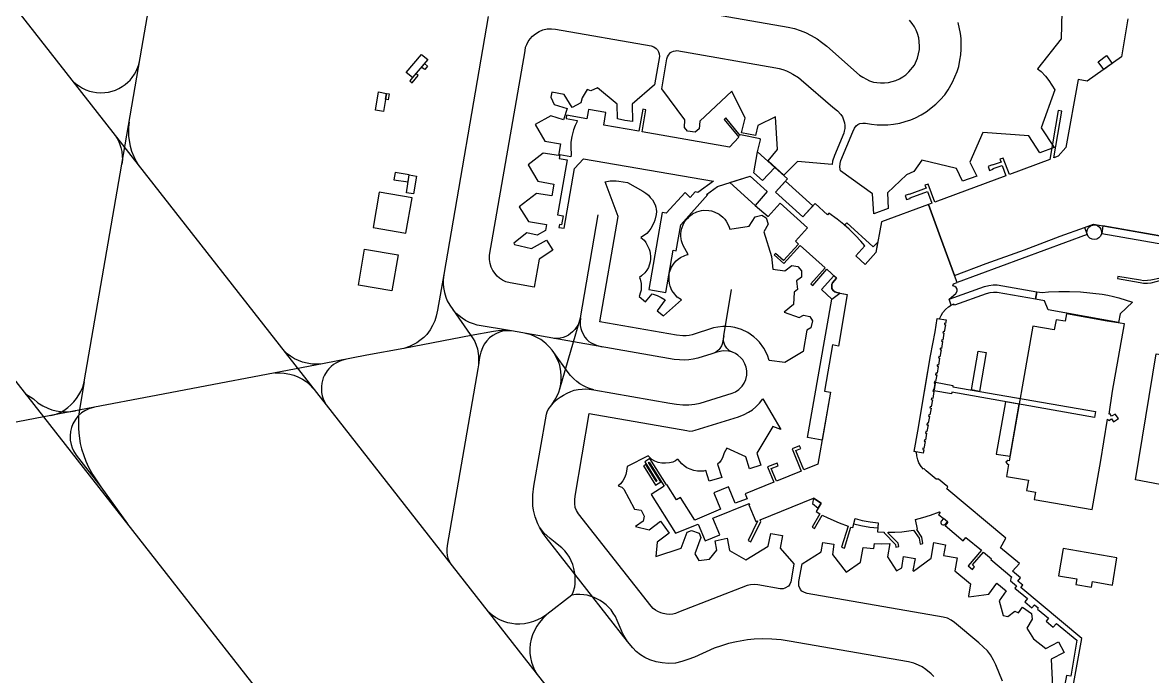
# Model space of a CAD drawing. Header units: metres. Extents: x -2114 to 2684, y -1968 to 1933.
# Drawn here: x -1002 to 140, y -187 to 473 of the extents above; entities that cross this region are included whole.
import ezdxf

# ---------------------------------------------------------------- set-up
doc = ezdxf.new("R2010")
doc.units = ezdxf.units.M
for name, color, linetype in [('Apron', 6, 'Continuous'), ('Construction', 1, 'Continuous'), ('Roof', 1, 'Continuous'), ('Runway', 2, 'Continuous'), ('Taxiway', 3, 'Continuous'), ('Terminal', 1, 'Continuous'), ('Tower', 1, 'Continuous'), ('Train_Station', 1, 'Continuous'), ('Unclassified', 1, 'Continuous'), ('Yes', 1, 'Continuous')]:
    doc.layers.add(name, color=color, linetype=linetype)

msp = doc.modelspace()

# ---------------------------------------------------------------- linework, layer by layer
at = {"layer": 'Apron'}
for points in [[(48.6, 498.2), (47.8, 456.9), (23.9, 426.7), (27.5, 423.9), (31.9, 419.4), (35.1, 414.9), (41.1, 405.7), (27.5, 367.3), (40.7, 347.4), (26.1, 341.9), (15, 359.1), (-31.4, 362.3), (-44.8, 332.6), (-37.5, 318.4), (-51.9, 313.3), (-58.2, 326.2), (-93.3, 334.5), (-101.1, 323), (-108.6, 319.8), (-127.9, 301.6), (-127.1, 285.5), (-141.7, 280.1), (-143.1, 300.5), (-175.4, 323.6), (-175.9, 327.4), (-175.6, 331.1), (-174.9, 334.2), (-163, 363.1)], [(-163, 363.1), (-161.2, 366.7), (-159.6, 369.2), (-158, 370.6), (-155.9, 371.5), (-152.9, 372), (-150.2, 371.9), (-143.9, 370.7), (-138.3, 370.2), (-133.2, 370.1), (-127.4, 370.2), (-121.8, 370.7), (-115.4, 371.9), (-109.9, 373.4), (-104.4, 375.3), (-99.5, 377.4), (-93.9, 380.2), (-88.9, 383.3), (-79, 391.1), (-74.8, 395.3), (-70, 400.5), (-66.6, 405.7), (-62.3, 413.3), (-59.7, 418.5), (-57.6, 424.1), (-55.9, 429.1), (-54.6, 435.5), (-53.7, 440.8), (-53.4, 446.6), (-53.3, 457.5), (-54.1, 462.6), (-56.5, 473.5)], [(-466.1, 243.5), (-480, 234.4), (-485, 206.1), (-509.4, 210.4), (-513.6, 211.5), (-517.1, 213.2), (-520, 215.1), (-522.4, 217.1), (-526.8, 223), (-528.6, 226.4), (-529.6, 229.9), (-530.1, 234.2), (-530, 238.5), (-494.2, 445), (-493.6, 448.5), (-492.5, 451.4), (-490.9, 454.4), (-489, 457.2), (-486.6, 459.8), (-483.7, 462), (-480, 464.4), (-476.2, 466.1), (-472, 467), (-467.5, 467.2), (-463.5, 466.8), (-366.6, 449.9), (-364, 448.9), (-361.6, 447.3), (-360.4, 445.9), (-359.2, 443.9), (-358.5, 441.8), (-358.4, 439.2), (-363.4, 410.6), (-385.8, 391), (-385.6, 373.7), (-393.3, 374.7), (-400.8, 376.1), (-401.2, 390.9), (-421.1, 407.7), (-427.6, 404.6), (-431.5, 405.8), (-436.4, 397.6), (-437.8, 392.5), (-446.7, 387.7), (-454.8, 400.8), (-467.3, 403.1), (-468.3, 398), (-464.7, 390.7), (-451.6, 386.7), (-455.3, 375.2), (-468.3, 379.2), (-484, 370.5), (-474.3, 353.5), (-458.3, 350.9), (-460.5, 339.1), (-475.8, 341.7), (-490.9, 329.8), (-481.2, 313.1), (-465.1, 310.2), (-467.2, 298.4), (-482.8, 300.9), (-500, 287.2), (-490.6, 272.6), (-472.6, 269.5), (-473.6, 263.4), (-481.9, 258.7), (-492.4, 260.9), (-505.7, 250.7), (-504.8, 249.2), (-487.7, 245.2), (-472.5, 253.7), (-466.1, 243.5)], [(-318.1, 366.2), (-322.3, 362.8), (-329.9, 363.9), (-333.2, 367.6), (-332.6, 375.3), (-356, 406.7), (-350.8, 436.8), (-350.1, 438.9), (-349.3, 440.5), (-348.3, 441.8), (-347.1, 443.1), (-345.7, 444), (-344.1, 444.7), (-342.3, 445.1), (-340.8, 445.3), (-240.6, 427.8), (-237.3, 427.1), (-233.6, 426), (-230, 424.6), (-226.6, 423), (-223.5, 421.4), (-217.9, 417.9), (-215.1, 415.6), (-183.1, 387.9), (-178.3, 384.3), (-174.9, 380.5), (-173.5, 378.1), (-172.2, 375.1), (-171.4, 372.3), (-171, 369.6), (-171.1, 366.6), (-171.5, 363.9), (-172.1, 361.7), (-181.6, 339.1), (-183.3, 333.3), (-183.7, 330), (-218.8, 333.2), (-232.5, 319.3), (-248.4, 333.9), (-238.9, 345.3), (-241.2, 378.2), (-259, 369.4), (-261.3, 359.3), (-275.4, 362.2), (-271.8, 376.8), (-285.3, 404.3), (-317.6, 374), (-318.1, 366.2)], [(-352.7, 193.4), (-360.8, 182.1), (-354.3, 177.2), (-336.1, 193.3), (-340.4, 196.2), (-344.3, 200.8), (-345.7, 202.7), (-347.7, 207.3), (-348.3, 209.7), (-348.6, 212.9), (-348.6, 216.1), (-348.5, 218.7), (-348.1, 221.4), (-346.1, 226.5), (-345, 228.4), (-343.6, 230.4), (-341.6, 232.6), (-339.5, 234.4), (-337.2, 236.1), (-332.8, 238.2), (-331, 238.8), (-329.4, 239.1), (-334.3, 248.4), (-335.3, 250.8), (-336, 253), (-336.3, 254.9), (-336.6, 257.7), (-336.6, 260.2), (-336.4, 262.9), (-335.9, 265.4), (-334, 270.3), (-332.6, 272.6), (-331, 274.7), (-329, 276.7), (-326.9, 278.6), (-324.8, 280.1), (-320.6, 282.3), (-318.1, 283.1), (-315.8, 283.6), (-313.4, 283.8), (-308.4, 283.6), (-305.7, 283.2), (-303, 282.4), (-298.1, 279.9), (-294.2, 276.8), (-292.3, 274.7), (-290.8, 272.8), (-289.6, 270.6), (-288, 266.7), (-287.3, 264.6), (-267.7, 267.8), (-261.5, 277.1), (-254.9, 278.9), (-250.5, 276.3), (-248.6, 269.8), (-253, 262.2), (-245.2, 237.2), (-243.8, 224.4), (-231.5, 222.5), (-224.7, 227.9), (-218.5, 227.2), (-214.7, 222.6), (-214.7, 216.2), (-220, 212.4), (-218.9, 203.8), (-222.2, 201.2), (-222.9, 188.6), (-232.4, 181), (-217, 175.5), (-212.8, 177.9), (-206.3, 176.4), (-203.8, 172.1), (-205.5, 164.9), (-209.3, 162.8), (-213.1, 141.1), (-231.7, 130.2), (-247.5, 132.2), (-249.2, 137.5), (-252.8, 144.6), (-257.4, 150.7), (-259.9, 153.3), (-263.1, 155.9), (-269.2, 160.2), (-275.5, 163.3), (-282.1, 165.3), (-286.2, 166), (-290.7, 166.3), (-294.4, 166.3), (-299.2, 165.7), (-303.6, 164.9), (-325.3, 158.1), (-328.2, 157.4), (-331.5, 156.9), (-334.6, 156.9), (-341, 157.5), (-418.5, 171.2), (-400.1, 277.4), (-413.4, 312.7), (-408.3, 313.7), (-402.2, 313.6), (-399.3, 313.3), (-390.6, 311.9), (-375.2, 303.2), (-372.2, 301.2), (-369.6, 299), (-367.6, 296.9), (-365.5, 294.5), (-362.7, 289.5), (-362, 287.1), (-361.6, 285.1), (-361.5, 282.6), (-361.7, 279.7), (-362.9, 273.8), (-364, 271), (-367.1, 265.4), (-369, 262.7), (-371.1, 260.5), (-373.4, 258.6), (-377.2, 256.3), (-375.6, 255.1), (-373.8, 253.5), (-372.2, 251.4), (-368.8, 244.7), (-368.1, 242.5), (-367.7, 240.1), (-367.4, 237.5), (-367.3, 234.6), (-367.6, 231.7), (-369.6, 226.1), (-371, 223.4), (-373, 220.8), (-376.4, 217.6), (-378.6, 216), (-377.8, 214.2), (-376.9, 209.8), (-376.7, 207.9), (-376.7, 205.5), (-376.9, 203), (-377.4, 201), (-378.9, 196.6), (-372.4, 191.3), (-365.6, 199.4), (-360.7, 197.6), (-356.7, 195.7), (-352.7, 193.4)], [(-429.3, 78.4), (-330.8, 61.2), (-327.6, 60.8), (-324.6, 60.9), (-322.1, 61.6), (-278.5, 75.1), (-272.7, 77.4), (-268.3, 79.7), (-264.4, 82.3), (-260.9, 85.2), (-257.3, 88.9), (-253.9, 93.2), (-235.8, 62.3), (-243.8, 65.4), (-259.9, 38.5), (-256, 26.3), (-267.4, 22.6), (-271.1, 34.8), (-290.3, 43.6), (-293, 38.9), (-293.6, 36.6), (-294.6, 33.7), (-296, 31.2), (-297.8, 29), (-299.6, 27.3), (-295.2, 14), (-308.1, 10), (-311.5, 20.9), (-313.7, 20.3), (-316.6, 20.1), (-320, 20.2), (-323.6, 20.9), (-327.4, 22.1), (-330.6, 23.7), (-333.4, 25.7), (-335.8, 27.8), (-337.8, 29.9), (-339.3, 31.9), (-340.3, 32), (-342.3, 30.7), (-345, 29.5), (-348.2, 28.7), (-352.2, 28.2), (-355.9, 28.4), (-359.6, 29), (-363, 30.2), (-366.1, 32.2), (-369.8, 35.9), (-391.1, 25), (-391.6, 20.2), (-392.4, 16.8), (-393.8, 13.4), (-395.5, 10.4), (-397.9, 7.3), (-400, 5.3), (-396.4, 4.2), (-394.5, 2), (-389.2, -7.3), (-383.5, -18.2), (-376.9, -19.3), (-373.7, -25.1), (-374.7, -30.4), (-382.6, -35.8), (-368.9, -39.1), (-357.4, -30.3), (-348.5, -42.5), (-360.8, -51.6), (-361.9, -66.1), (-336.4, -57.7), (-330.5, -41.5), (-326.1, -39.6), (-318.3, -42.5), (-316.4, -46.9), (-322.5, -63.4), (-318.4, -70), (-307.8, -68.8), (-300.4, -59.5), (-302.2, -50.2), (-290, -47.5), (-287.5, -59.9), (-270.9, -69.5), (-248.4, -55.6), (-245.8, -42.7), (-234, -44.6), (-236.2, -57.5), (-222.5, -73.3), (-225.2, -89.9), (-225.7, -91.7), (-226.7, -93.9), (-228, -95.8), (-231.5, -98.1), (-233.3, -98.6), (-236.5, -98.6), (-259, -94.6), (-262.5, -94.2), (-266.3, -94.5), (-269.7, -95.2), (-339, -122.3), (-342.3, -123.4), (-345, -124.1), (-348, -124.5), (-351.2, -124.3), (-354.5, -123.7), (-357.1, -122.9), (-360.1, -121.7), (-362.5, -120.3), (-364.7, -118.6), (-366.9, -116.2), (-440.2, -22.7), (-442.2, -19.5), (-443.5, -16.3), (-444, -12.5), (-444, -8.8), (-443.5, -4.9), (-429.3, 78.4)], [(-217.5, -91.3), (-214.2, -73.4), (-194.8, -61.2), (-193.3, -51.7), (-182.1, -53.6), (-183.6, -63.9), (-169.8, -81.7), (-155.1, -71.8), (-152.5, -56.8), (-141.8, -57.9), (-140.9, -53), (-133.6, -53.1), (-125.5, -52.8), (-128, -66.3), (-118.7, -80.3), (-113.5, -77.3), (-111.6, -66), (-99.9, -68), (-102.1, -80), (-101.5, -80.9), (-83.7, -67.8), (-81.2, -51.9), (-69.1, -54.1), (-71.1, -64.9), (-57.4, -67.3), (-59.8, -80.3), (-43.9, -93.7), (-46.1, -106), (-45.6, -106.8), (-25.3, -104.1), (-17.2, -92.8), (-7.9, -100.5), (-15, -110.8), (-11.1, -125.6), (-6.4, -126.6), (0.7, -121.1), (4.6, -122.9), (8.5, -117.3), (17.6, -123.6), (18.5, -129.4), (13, -138.3), (19.7, -149.2), (32, -158.9), (45.1, -152.3), (50.6, -163.1), (37.5, -169.8), (38.8, -197.7)], [(-11.8, -191.8), (-18.4, -175.4), (-20.6, -170.7), (-23.7, -165.4), (-26.7, -161.4), (-31.3, -157.2), (-35.7, -153.3), (-60.1, -132.8), (-63.6, -130.3), (-67.3, -128.4), (-71.6, -127.3), (-209, -103.3), (-211.9, -102.4), (-214.3, -100.9), (-215.9, -99.4), (-217.5, -95.5), (-217.6, -93.4), (-217.5, -91.3)]]:
    msp.add_lwpolyline(points, dxfattribs=at)
at = {"layer": 'Construction'}
msp.add_lwpolyline([(143.8, 138.7), (157.1, 136.7), (160.6, 154.7), (255.8, 138.3), (234.4, 3.7), (229.7, 4.8), (227.8, -8.4), (122.8, 11.5), (143.8, 138.7)], dxfattribs=at)
at = {"layer": 'Roof'}
for points in [[(-259.2, 342.8), (-241.8, 327.2), (-254.2, 313.8), (-263.1, 321.8), (-259.2, 342.8)], [(-287.1, 311.9), (-266.8, 318.4), (-249.5, 302.8), (-261.7, 288.8), (-287.1, 311.9)], [(-231, 313.3), (-203.3, 288.4), (-213.5, 277.2), (-241.1, 302), (-231, 313.3)], [(-171.3, 268.9), (-169, 271.3), (-142.4, 246.8), (-137.9, 251.2), (-139.8, 241.2), (-150.5, 229.1), (-160, 237.7), (-150.7, 247.8), (-154.8, 252.7), (-160.1, 258.2), (-166.6, 264.7), (-171.3, 268.9)], [(71.3, 266.5), (73.9, 259.3), (-57.6, 210.8), (-60.1, 217.9), (-28.2, 229.9), (10.6, 244), (46.8, 257.6), (71.3, 266.5)], [(89.8, 268.2), (88.8, 260.5), (237.3, 234.6), (237.5, 235.4), (245.4, 240.5), (198.2, 248.7), (159, 256), (89.8, 268.2)], [(-182.1, 217.7), (-194.7, 203.7), (-184.3, 194.1), (-175.9, 200.1), (-179.2, 200.7), (-181.2, 201.6), (-182.8, 202.8), (-184, 204.7), (-184.2, 206.8), (-184, 208.9), (-183.4, 210.5), (-179.4, 215.2), (-182.1, 217.7)], [(104.9, 216.9), (104.6, 214.9), (127.5, 210.7), (130.9, 210.3), (135, 210.3), (138.6, 210.6), (148.7, 213.1), (152.5, 213.6), (153.1, 216.1), (148.1, 215.4), (138.3, 213.1), (134.9, 212.8), (131, 212.7), (128, 213.1), (104.9, 216.9)], [(-184.3, 194.1), (-175.9, 200.1), (-168.6, 198.9), (-177.5, 146.6), (-183.6, 147.8), (-191.7, 101.1), (-185.6, 100), (-193.9, 51.6), (-208.6, 54.2), (-184.3, 194.1)], [(-77.5, 174.6), (-68.5, 173), (-69.1, 169.6), (-70.2, 169.7), (-70.4, 168.3), (-69.3, 168.1), (-70.5, 161.1), (-71.6, 161.3), (-71.9, 159.9), (-70.8, 159.7), (-72, 152.7), (-73.1, 152.9), (-73.3, 151.5), (-72.2, 151.3), (-73.4, 144.3), (-74.5, 144.5), (-74.8, 143.1), (-73.7, 142.9), (-74.9, 135.9), (-76, 136.1), (-76.3, 134.6), (-75.2, 134.4), (-76.4, 127.5), (-77.5, 127.7), (-77.7, 126.2), (-76.6, 126), (-77.8, 119.1), (-78.9, 119.3), (-79.2, 117.7), (-78.1, 117.6), (-79.3, 110.7), (-80.4, 110.9), (-80.7, 109.3), (-79.6, 109.1), (-80.7, 102.3), (-81.8, 102.4), (-82.1, 101), (-81, 100.8), (-82.2, 93.8), (-83.3, 94), (-83.6, 92.6), (-82.4, 92.4), (-83.7, 85.4), (-84.8, 85.5), (-85, 84.1), (-83.9, 83.9), (-85.1, 77), (-86.2, 77.2), (-86.5, 75.8), (-85.4, 75.5), (-86.6, 68.6), (-87.7, 68.8), (-88, 67.2), (-86.8, 67), (-88, 60.2), (-89.1, 60.4), (-89.4, 58.8), (-88.3, 58.6), (-89.5, 51.7), (-90.6, 51.9), (-90.9, 50.4), (-89.7, 50.2), (-91, 43.3), (-92.1, 43.4), (-92.3, 42), (-91.2, 41.8), (-91.8, 38.5), (-100.8, 40), (-97.2, 60.7), (-89.4, 107.1), (-84.3, 136.9), (-79.7, 160.9), (-77.5, 174.6)], [(-36.3, 141.6), (-28.1, 140.2), (-34.9, 100.9), (-43.1, 102.3), (-36.3, 141.6)], [(-62, 105.3), (82.4, 80.6), (81.5, 74.5), (-63, 99.9), (-63.3, 98.4), (-80.9, 101.5), (-79.4, 110.1), (-61.7, 106.9), (-62, 105.3)], [(-202.7, -6.9), (-203.7, -12.3), (-198, -17.3), (-195, -12), (-202.7, -6.9)], [(-160.5, -27.7), (-153.5, -29.5), (-145.5, -31), (-137.4, -31.9), (-137.7, -37.5), (-145.8, -36.7), (-154.9, -34.9), (-161.9, -33.2), (-160.5, -27.7)]]:
    msp.add_lwpolyline(points, dxfattribs=at)
at = {"layer": 'Runway'}
msp.add_lwpolyline([(-190.5, -933.9), (-640.3, -359.3), (-980.7, 75), (-1348.2, 544.1), (-1552.4, 804.6), (-1561.8, 816.3)], dxfattribs=at)
at = {"layer": 'Taxiway'}
for points in [[(-1506.3, 1155.5), (-1506.2, 1149.6), (-1505.6, 1142.3), (-1504.2, 1134.8), (-1502.7, 1128.5), (-1500, 1120.1), (-1497, 1113.3), (-1493.9, 1107.7), (-1488.5, 1099.6), (-1470.3, 1075.9), (-1437.4, 1034.3), (-695.3, 87.4), (-260.9, -467.4), (-233.9, -502.1), (-171.8, -580.7), (-112.8, -656.4)], [(-973.4, 76.4), (-968.1, 78), (-964.2, 79.6), (-960.5, 81.7), (-956.5, 84.5), (-953.3, 87.2), (-950.3, 90.3), (-947.5, 93.7), (-945.1, 97.3), (-943.1, 100.7), (-941.3, 105.1), (-939.8, 110.4), (-901.7, 330.4), (-881.6, 447.5), (-847.5, 643.4), (-840.3, 686.1), (-788, 986.1)], [(-356, 491.1), (-228.1, 468.9), (-221.9, 467.4), (-216.1, 465.5), (-210.9, 463.4), (-204.9, 460.5), (-198.9, 457), (-194.5, 453.7), (-189.3, 449.5), (-156.1, 420.5), (-152.8, 418.3), (-149.2, 416.2), (-146, 414.7), (-141.9, 413.4), (-138.7, 412.9), (-135, 412.5), (-131, 412.5), (-126.9, 413), (-123, 413.8), (-119.4, 415), (-115.6, 416.7), (-112.3, 418.8), (-109.5, 420.8), (-106.2, 423.6), (-100.7, 430.5), (-97.6, 437.5), (-96.4, 441.9), (-95.6, 446.2), (-95.4, 449.2), (-95.7, 454.3), (-96.3, 458), (-97.5, 462.4), (-98.8, 465.8), (-100.7, 469.3), (-102.9, 472.6), (-105.7, 476)], [(-531.4, 479.7), (-576.4, 219.1), (-577, 213.2), (-577, 209.5), (-576.7, 205.8), (-575.7, 200.6), (-574.4, 196.2), (-572.9, 192.5), (-570.4, 188), (-546.6, 154.1), (-545.1, 151.1), (-542.4, 143.7), (-541.2, 136.7), (-541.1, 132.8), (-541.3, 127.8), (-541.9, 123.8), (-572.9, -54.9), (-573.4, -58.4), (-573.4, -61.6), (-573, -64.9), (-572.2, -67.5), (-571, -70.6), (-569.2, -73.7)], [(-953.3, 416.6), (-950.2, 413.3), (-947.4, 411), (-944.6, 409.1), (-941.6, 407.2), (-938.2, 405.7), (-934.5, 404.3), (-931, 403.5), (-927.4, 402.9), (-923.5, 402.6), (-919.1, 402.7), (-915.1, 403.3), (-911.4, 404.1), (-908, 405.3), (-904.8, 406.8), (-901.4, 408.8), (-898.4, 410.8), (-895.7, 413.2), (-893.5, 415.4), (-891.3, 418), (-888.9, 421.5), (-887.3, 424.3), (-884.8, 430.1), (-884, 433.8)], [(-894.4, 373), (-894.9, 367.7), (-895.1, 363.6), (-895.1, 358.7), (-894.5, 354.2), (-893.4, 348.7), (-891.9, 343.4), (-889.7, 338.3), (-887.3, 333.5), (-884.5, 328.8)], [(-908.1, 358.9), (-905.6, 354.8), (-904.1, 351.3), (-902.8, 347.3), (-901.9, 343.1), (-901.3, 339), (-901.2, 335.1), (-901.7, 330.4)], [(-445.2, 150.8), (-439.4, 170.6), (-438.3, 175.1), (-420.2, 279.3)], [(-576.4, 219.1), (-582.7, 183), (-583.9, 177), (-585.4, 172.2), (-587.6, 167.3), (-590.1, 163), (-593.6, 158.3), (-596.6, 155.4), (-600.4, 152.3), (-603.7, 149.9), (-607.5, 147.8), (-610.9, 146.2), (-616.8, 144.3)], [(-81.1, -187.3), (-83.8, -184.5), (-89, -180), (-92.9, -177.4), (-96.4, -175.7), (-101.1, -173.8), (-106.7, -172.5), (-227.4, -151.4), (-235.2, -150.2), (-244.9, -149.4), (-254.7, -149.2), (-262.5, -149.5), (-269.5, -150.3), (-280.5, -152.1), (-288.5, -153.9), (-295.8, -156.1), (-302.9, -158.7), (-322.9, -167.7), (-329.8, -170.2), (-335.8, -172.1), (-342.3, -173.6), (-349.1, -174), (-355.6, -173.5), (-361.7, -172.5), (-368, -170.4), (-373.1, -167.9), (-377.4, -165.4), (-381.8, -162.1), (-385.4, -158.4), (-390.7, -151.8), (-393.4, -147.4), (-395.3, -144), (-397.1, -140), (-401, -130.5), (-402.8, -126.6), (-405, -123.1), (-407.3, -120), (-409.9, -117), (-412.2, -114.8), (-414.9, -112.7), (-418.2, -110.5), (-420.9, -109.1), (-424.5, -107.3), (-431.5, -105.2), (-434.8, -104.6), (-438.8, -104.2), (-442.8, -104.4), (-446.9, -104.9), (-445.6, -102.1), (-444, -96.5), (-443.6, -93.6), (-443.4, -90.5), (-443.5, -86.6), (-443.8, -83.2), (-444.8, -78.1), (-446, -74.1), (-447.6, -70.4), (-449.3, -66.8), (-451.6, -63.2), (-454.1, -60.1), (-456.9, -57.3), (-460, -54.8), (-463.9, -51.9), (-468.9, -47.8), (-475.1, -42.1), (-479.6, -36.4), (-481.4, -33), (-483.9, -25.9), (-485.6, -19.3), (-486.2, -14.9), (-486.4, -11.3), (-486.3, -3.7), (-485.2, 5.2), (-472.6, 77.7), (-471.9, 80.1), (-470.9, 82.4), (-467.3, 87.4), (-464.1, 90.9), (-461.7, 93), (-458.8, 95.1), (-455.4, 97.2), (-451.7, 99.2), (-448.1, 100.8), (-444.4, 102), (-440.6, 102.8), (-436.6, 103.2), (-433, 103.4), (-429.3, 103.2), (-424.7, 102.5), (-347.8, 89.1), (-341, 88), (-334.6, 87.3), (-328.6, 87.3), (-322.6, 87.8), (-317.2, 88.9), (-285, 98.9), (-281.4, 100.5), (-278, 102.8), (-274.7, 106.1), (-272.7, 109.2), (-271.1, 112.9), (-270.2, 117.4), (-270.2, 121.6), (-270.8, 125.3), (-272.1, 128.7), (-274.1, 132.7), (-276, 134.9), (-279, 137.5), (-281.5, 139.2), (-287.5, 141.9), (-288.9, 143.1), (-290.2, 144.5), (-292.2, 147.7), (-293, 149.5), (-293.5, 151.5), (-293.6, 153.5), (-293.4, 156.9), (-285.4, 203.7)], [(-507.9, 161.9), (-542.5, 167.9), (-546.4, 169), (-550.2, 170.5), (-554.5, 172.6), (-557.8, 174.8), (-560.9, 177.2), (-563.7, 179.7), (-567.1, 183.3)], [(-438.3, 175.1), (-438.6, 170.7), (-438.5, 167.5), (-437.9, 164.4), (-436.8, 161.2), (-433.7, 155.6), (-431.7, 153.3), (-429.7, 151.4), (-427.4, 149.9), (-424.5, 148.4), (-421.3, 147.2), (-416.2, 145.8)], [(-507.9, 161.9), (-514.4, 162.6), (-517.8, 162.5), (-521.5, 162.2), (-526.1, 161.5), (-548.7, 157.4), (-616.8, 144.3), (-654, 137.5), (-698.9, 128.7), (-872.6, 95.6), (-929.5, 85), (-973.4, 76.4), (-1088.1, 54.7)], [(-507.9, 161.9), (-512, 162.1), (-514.1, 162), (-517.1, 161.6), (-520.2, 160.6), (-523.7, 159.1), (-526.9, 157.3), (-530, 154.8), (-533, 151.8), (-535.4, 148.6), (-537.3, 144.8), (-538.9, 140.4), (-540.1, 135), (-541.3, 127.8)], [(-293.4, 156.9), (-294.5, 150.4), (-294.9, 148.7), (-295.5, 147), (-297.2, 144.2), (-298.5, 142.7), (-300, 141.4), (-301.8, 140.2), (-305.3, 138.7), (-319.6, 134.3), (-324.3, 133.4), (-328.7, 132.8), (-333.2, 132.5), (-338, 132.7), (-343.6, 133.2), (-445.2, 150.8), (-507.9, 161.9)], [(-439.4, 170.6), (-440.7, 167.7), (-443.8, 163.5), (-446.2, 161), (-448.2, 159.2), (-450.4, 157.6), (-453.1, 156.3), (-455.7, 155.3), (-458.7, 154.6), (-461.3, 154.2), (-465, 154.4)], [(-467.3, 87.4), (-464.3, 91.8), (-461.8, 96.2), (-460.2, 100.2), (-459.2, 103.5), (-458.2, 108.1), (-457.7, 112.1), (-457.6, 116.6), (-457.9, 121), (-459.2, 127.3), (-460.1, 130.2), (-461.3, 133.2), (-465, 140.1), (-466.7, 142.5), (-469.4, 145.6), (-472.7, 148.8), (-475.2, 151), (-478.4, 153.2), (-484.2, 156.4), (-488, 157.9), (-493.8, 159.4)], [(-459.2, 103.5), (-445.2, 150.8)], [(-698.9, 128.7), (-705, 128.2), (-709.5, 128.4), (-714.5, 129.2), (-719.1, 130.3), (-723.3, 131.9), (-727.4, 133.9), (-731.2, 136.3), (-734.6, 138.9), (-739.2, 143.4)], [(-424.7, 102.5), (-429.2, 103.8), (-432.3, 105.1), (-435.2, 106.5), (-438.7, 108.4), (-442, 110.8), (-445, 113.4), (-448.2, 116.9), (-450.7, 119.9), (-465, 140.1)], [(-284.5, 140.5), (-288.6, 141.6), (-293.2, 141.8), (-295.5, 141.6), (-301.3, 140), (-305.3, 138.7)], [(-675.9, 133.2), (-679.8, 131.9), (-682.9, 130.6), (-685.3, 129.4), (-687.7, 127.9), (-690.1, 126), (-692.4, 123.8), (-694.2, 121.5), (-696.8, 117.3), (-698.1, 114.4), (-699, 111.7), (-699.6, 109.1), (-700, 105.9), (-700.1, 102.7), (-699.9, 99.8), (-699.2, 96.4), (-698.2, 93.2), (-695.3, 87.4)], [(-747.1, 119.5), (-742.5, 119.7), (-737.8, 119.4), (-732.1, 118.4), (-727.9, 117.2), (-724, 115.7), (-719.3, 113.2), (-715.6, 110.7), (-712.1, 107.8), (-708.3, 103.8)], [(-939.8, 110.4), (-944.6, 82.7), (-945.4, 75.5), (-945.7, 69.5), (-945.6, 63.6), (-945.3, 58.5), (-943.8, 48.1), (-942.5, 42.9), (-940.3, 36.1), (-938, 30.2), (-935.3, 24.4), (-931.2, 16.7), (-922.9, 4.4), (-896.2, -32.8)], [(-999, 98.4), (-991.1, 93.3), (-986.6, 89.3), (-981.7, 86.2), (-976.7, 83.9), (-972.4, 82.3), (-968, 81.1), (-963.8, 80.5), (-959.9, 80.3), (-955.7, 80.3), (-948.5, 81.3)], [(-929.5, 85), (-935.1, 83.3), (-939.3, 81.2), (-942.5, 79.2), (-946.1, 75.9), (-948.6, 72.5), (-951.2, 68.1), (-952.6, 64.4), (-953.6, 60.4), (-954, 56), (-953.9, 51.4), (-953.1, 47.2), (-952, 43.7), (-950.5, 40.7), (-947.8, 36.4), (-922.9, 4.4)], [(-390.7, -151.8), (-473, -46.7), (-475.8, -42.7), (-479.6, -36.4)], [(-446.9, -104.9), (-472.1, -124.7), (-476.2, -128.7), (-479.8, -132.9), (-482.2, -136.3), (-484.7, -140.7), (-486.6, -145), (-488, -149.5), (-488.9, -154.3), (-489.3, -158.8), (-489.3, -163.5), (-488.7, -168), (-487.7, -172.6), (-486.4, -176.5), (-484.6, -180.7), (-482.4, -184.7)], [(-472.1, -124.7), (-477.2, -128), (-481.6, -130.1), (-485.7, -131.7), (-490.5, -133), (-494.9, -133.9), (-499.4, -134.2), (-504, -134.2), (-507.5, -133.8), (-511.7, -133), (-515.5, -131.8), (-519.7, -130.1), (-524, -127.6), (-527.5, -125.2), (-532, -121.3)]]:
    msp.add_lwpolyline(points, dxfattribs=at)
at = {"layer": 'Terminal'}
msp.add_lwpolyline([(59.9, -197.1), (68.4, -148.8), (6.9, -97.4), (8.9, -95.1), (3.7, -91), (6.6, -87.5), (-1.6, -80.8), (5.5, -73), (-13.5, -57.2), (-8.4, -47.6), (-68, 2.5), (-66.8, 4.3), (-76.2, 12.3), (-78.8, 12), (-88.9, 20.5), (-91, 22.9), (-91.5, 22.3), (-94, 25.1), (-96.2, 28.6), (-97.2, 31.7), (-98.2, 35.6), (-98.4, 39.6), (-100.8, 40), (-97.2, 60.7), (-90.5, 100.9), (-84.3, 136.9), (-79.7, 160.9), (-77.5, 174.6), (-75.2, 174.2), (-73.7, 177.6), (-71.8, 180.5), (-69.2, 183.5), (-66.1, 186.3), (-63.6, 188.1), (-65.6, 193.9), (-58.9, 199.6), (-57.6, 202.1), (-57.6, 204.1), (-58.5, 205.8), (-59.8, 206.7), (-61.8, 207.4), (-61.1, 209.4), (-57.6, 210.8), (-60.1, 217.9), (-74.4, 256.4), (-86.5, 289.7), (-134.1, 272.2), (-139.8, 241.2), (-150.5, 229.1), (-160, 237.7), (-150.7, 247.8), (-154.8, 252.7), (-160.1, 258.2), (-166.6, 264.7), (-171.9, 269.4), (-178.6, 274.8), (-187.1, 280.8), (-188.4, 279.3), (-201.1, 290.8), (-213.5, 277.2), (-241.1, 302), (-229, 315.5), (-241.8, 327.2), (-254.2, 313.8), (-263.1, 321.8), (-259.2, 342.8), (-256.3, 354.9), (-256.5, 356.1), (-276.3, 360.1), (-276.8, 359.5), (-291.3, 377.1), (-293.1, 375.6), (-278.3, 357.8), (-287.4, 347.7), (-376, 363.2), (-372.2, 385.4), (-375.1, 385.9), (-379.1, 363.7), (-414.6, 369.9), (-412.5, 382.5), (-430, 385.7), (-430.5, 383.6), (-431.6, 376.2), (-452.2, 379.8), (-452.7, 376.7), (-441.6, 374.7), (-441.9, 372.7), (-443.4, 369.6), (-445.1, 365.1), (-446.8, 358.4), (-447.8, 352.6), (-448, 347.4), (-447.6, 340.2), (-448, 338), (-459, 339.9), (-459.7, 336.2), (-451.6, 334.7), (-461.4, 279.2), (-455.7, 278.2), (-457.3, 269.1), (-459.4, 269.4), (-459.9, 266.5), (-454.8, 265.6), (-444.3, 326), (-435, 335.9), (-303.6, 313.2), (-319.5, 301.8), (-322.2, 302.4), (-327.2, 296.9), (-332.4, 301.9), (-351.5, 280.8), (-355.7, 281.5), (-369, 203.9), (-351.9, 200.9), (-344.5, 243.5), (-341.5, 243), (-336.8, 269.1), (-309.5, 299.7), (-310.7, 299.9), (-299.8, 307.7), (-266.8, 318.4), (-249.5, 302.8), (-261.7, 288.8), (-248.6, 277.4), (-236.4, 291.1), (-208.6, 266), (-221, 252.5), (-217.9, 249.6), (-233.1, 233), (-241.2, 240.2), (-242.4, 238.8), (-232.5, 229.9), (-216.2, 248.1), (-191, 225.8), (-205.3, 209.6), (-203.4, 208), (-189.3, 224.2), (-179.4, 215.2), (-183.4, 210.5), (-184, 208.9), (-184.2, 206.8), (-184, 204.7), (-182.8, 202.8), (-181.2, 201.6), (-179.2, 200.7), (-168.6, 198.9), (-177.5, 146.6), (-183.6, 147.8), (-191.7, 101.1), (-185.6, 100), (-198.2, 27.3), (-212.5, 21.5), (-220.5, 41.1), (-215.6, 43), (-216.7, 45.8), (-224.2, 42.8), (-215.2, 20.4), (-240.1, 10.2), (-245.4, 22.8), (-238.4, 25.6), (-239.5, 28.4), (-249, 24.5), (-242.8, 9.2), (-271.8, -2.7), (-269.7, -7.7), (-281.7, -12.2), (-288.6, 4.4), (-303.5, -1.5), (-296.7, -18.3), (-322.7, -29.1), (-337.1, -6.3), (-341.1, -8.7), (-350.8, 6.9), (-351.3, 6.6), (-368.1, 32.9), (-373.1, 29.7), (-361, 10.3), (-361.5, 9.9), (-361.7, 10.1), (-372.2, 26.9), (-374.5, 25.5), (-362.4, 6.1), (-357, 9.3), (-369.4, 28.9), (-368.8, 29.2), (-353.6, 5.1), (-366.8, -3.3), (-342.2, -42.5), (-319.1, -33.4), (-312.3, -50.1), (-297.3, -44), (-304.3, -27.3), (-267.8, -12.4), (-267.2, -13.7), (-267.9, -13.9), (-261, -30.6), (-259.4, -29.9), (-259.2, -30.4), (-268.8, -49.8), (-266.1, -51), (-256, -30.5), (-256.6, -28.8), (-202.7, -6.9), (-195, -12), (-200, -20.6), (-196.4, -22.8), (-204, -36.4), (-201.5, -37.8), (-193.8, -24.3), (-188.2, -27), (-176.8, -32), (-167.7, -35.3), (-174.2, -56.7), (-171.3, -57.6), (-164.9, -36.2), (-162.8, -36.8), (-160.5, -27.7), (-153.5, -29.5), (-145.5, -31), (-137.4, -31.9), (-137.9, -40.9), (-131.3, -41.5), (-131.4, -41.9), (-119.9, -53.8), (-119.5, -56.6), (-116.5, -56), (-117.1, -52.6), (-127.4, -42), (-127.3, -41.5), (-120.6, -41.4), (-113.4, -40.9), (-101.6, -39.3), (-95.9, -47.4), (-95, -53.5), (-92, -53), (-93, -46.6), (-98.3, -38.6), (-97.4, -38.4), (-99.5, -28.5), (-92.1, -26.5), (-84.4, -24.2), (-75.4, -21), (-74.7, -21.6), (-76.3, -23.6), (-71.4, -27.7), (-73.5, -30.2), (-73.8, -31.1), (-73.8, -31.9), (-73.5, -32.8), (-72.9, -33.5), (-72.1, -33.9), (-71.3, -34.1), (-70.4, -34), (-69.6, -33.6), (-67.3, -31.1), (-67, -31.3), (-69.6, -34.5), (-51.3, -50.1), (-48.6, -46.8), (-33, -59.7), (-46.4, -75.5), (-42.1, -79.1), (-39.9, -76.3), (-41.9, -74.5), (-30.9, -61.5), (-22.8, -68.3), (-23.3, -69), (-2.3, -86.9), (-3.2, -87.9), (-3.4, -90.5), (2.6, -95.7), (0.7, -98), (13.5, -108.5), (10.9, -111.7), (18.1, -117.7), (20.8, -114.8), (24.5, -117.9), (23.6, -119.2), (34.9, -128.4), (32.4, -131.4), (39.6, -137.3), (42.9, -133.5), (63.6, -150.6), (57.5, -186.9), (53, -186.2), (51.3, -195.4)], dxfattribs=at)
at = {"layer": 'Tower'}
msp.add_lwpolyline([(74, 259.6), (73.7, 262), (74.2, 264.4), (75.4, 266.5), (77.3, 268.1), (79.6, 268.9), (82.1, 269), (84.4, 268.3), (86.4, 266.9), (87.8, 264.9), (88.5, 262.5), (88.3, 260.1), (87.4, 257.8), (85.8, 256), (83.7, 254.7), (81.4, 254.2), (78.9, 254.6), (76.7, 255.6), (75, 257.4), (74, 259.6)], dxfattribs=at)
at = {"layer": 'Train_Station'}
msp.add_lwpolyline([(119.7, 191.1), (107.2, 179.3), (105.5, 170.3), (34.4, 183.2), (30.7, 192.5), (21.8, 194.1), (23.2, 201.4), (28.5, 200.6), (34.9, 201.4), (45.3, 201.9), (56.1, 201.8), (67.3, 201.3), (89.1, 199.1), (94.7, 198.1), (100.5, 196.8), (105.9, 195.3), (119.7, 191.1)], dxfattribs=at)
at = {"layer": 'Unclassified'}
msp.add_lwpolyline([(115.2, 477.4), (108.8, 438.9), (74, 414.2), (64.7, 415.9), (52.4, 347.1), (44.8, 338.5), (40.3, 336.8), (48.4, 383.9), (44.6, 384.5), (36.1, 335.2), (-4.7, 320.1), (-11, 336.6), (-14.3, 335.5), (-13.1, 332.5), (-22, 329.3), (-22.1, 329.6), (-26.2, 328.1), (-24.7, 324), (-20.9, 325.3), (-21.1, 325.9), (-12, 329.2), (-8.2, 318.8), (-79.9, 292.1), (-86.7, 310.2), (-90, 309.1), (-88.8, 306.1), (-105.9, 299.9), (-106, 300.2), (-110, 298.7), (-108.5, 294.6), (-104.8, 295.9), (-105, 296.5), (-87.6, 302.8), (-83.2, 290.9), (-86.5, 289.7), (-74.4, 256.4), (-60.1, 217.9), (-28.2, 229.9), (10.6, 244), (46.8, 257.6), (71.3, 266.5), (80.4, 269.7), (159, 256)], dxfattribs=at)
at = {"layer": 'Yes'}
for points in [[(-598.9, 441.4), (-592.6, 436.1), (-608, 417.9), (-614.3, 423.1), (-598.9, 441.4)], [(85.2, 433.9), (93.6, 440.1), (99.3, 432.2), (90.8, 426.1), (85.2, 433.9)], [(-596, 432.1), (-592.9, 429.6), (-595.6, 426), (-599.1, 428.5), (-596, 432.1)], [(-608, 417.9), (-610.5, 414.7), (-608.3, 412.7), (-602.3, 420), (-604.5, 422), (-608, 417.9)], [(-642.2, 403.4), (-634.2, 401.9), (-637.4, 383.6), (-645.5, 385.1), (-642.2, 403.4)], [(-634.2, 401.9), (-631.5, 401.5), (-632.6, 395.5), (-635.2, 396), (-634.2, 401.9)], [(-611.2, 319.5), (-625.6, 322), (-626.8, 314.7), (-612.4, 312.5), (-611.2, 319.5)], [(-611.2, 319.5), (-604, 318.3), (-607, 300.4), (-614.2, 301.6), (-611.2, 319.5)], [(-647.7, 266.4), (-614.6, 260.7), (-608.4, 296.4), (-641.5, 302.1), (-647.7, 266.4)], [(-656.5, 244.4), (-622.6, 238.7), (-628.8, 202.4), (-662.6, 208.1), (-656.5, 244.4)], [(-65.6, 193.9), (-29.7, 206.7), (-25.6, 208), (-21.2, 208.5), (-17, 208.5), (23.2, 201.4), (21.8, 194.1), (-17, 200.8), (-20.7, 200.9), (-24.6, 200.5), (-28.2, 199.4), (-60.2, 187.8), (-60.7, 189.1), (-63.6, 188.1), (-65.6, 193.9)], [(78.9, -18.6), (87.9, 31.1), (90.7, 49.9), (94.6, 72.8), (95.7, 71.3), (98.5, 73.1), (100.7, 70.1), (105.5, 73.4), (102.1, 78), (98.7, 75.7), (96.8, 78.4), (96.1, 77.8), (99.7, 101), (111.7, 169), (94.1, 171.9), (52.9, 179.2), (51.6, 171.7), (42.6, 173.3), (40.6, 162.9), (18.9, 166.7), (-4.8, 30.7), (-6.1, 30.9), (-8.1, 29.4), (-6.6, 27.2), (-5.4, 27), (-7.5, 15), (14.5, 11.1), (12.6, 0.8), (21.6, -0.9), (20.3, -8.3), (78.9, -18.6)], [(-8.6, 90.3), (-17.9, 37.5), (-4, 35.3), (5.2, 87.9), (-8.6, 90.3)], [(-69, -33), (-67.3, -31.1), (-71.4, -27.7), (-73.5, -30.2), (-73.8, -31.1), (-73.8, -31.9), (-73.5, -32.8), (-72.9, -33.5), (-72.1, -33.9), (-71.3, -34.1), (-70.4, -34), (-69.6, -33.6), (-69, -33)], [(99.5, -94.8), (104, -67.3), (49.6, -57.9), (45.1, -85.4), (63.4, -88.7), (62.5, -94.1), (78.3, -96.9), (79.3, -91.4), (99.5, -94.8)]]:
    msp.add_lwpolyline(points, dxfattribs=at)

doc.saveas('drawing.dxf')
